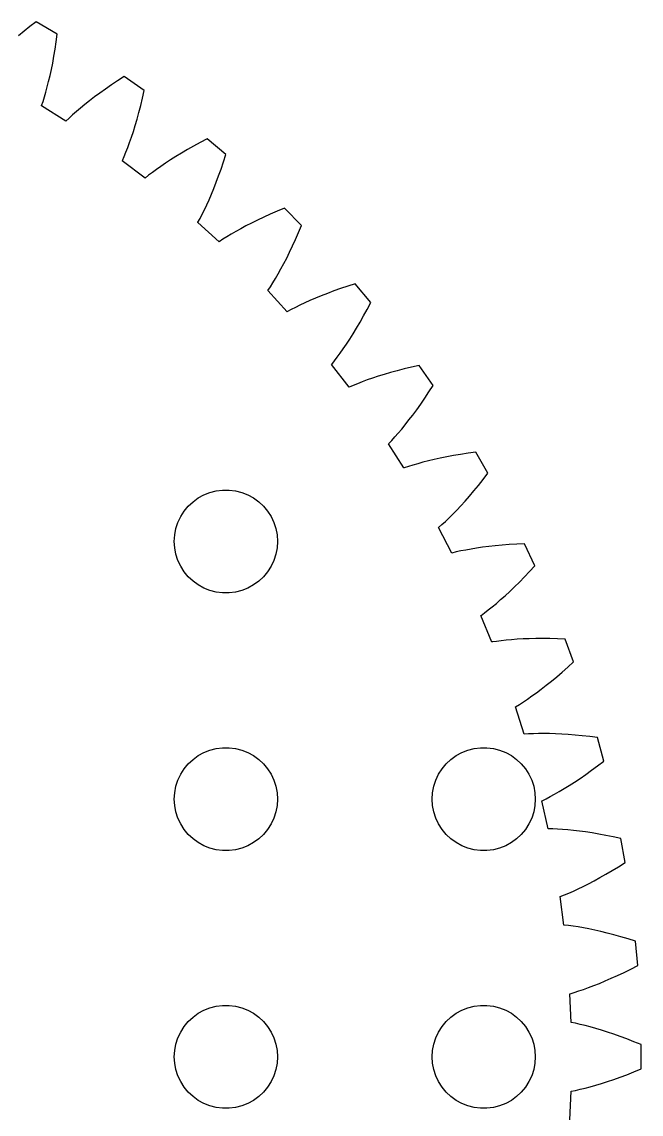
# Model space of a CAD drawing. Header units: metres. Extents: x -69 to 69, y -69 to 69.
# Drawn here: x 33.1 to 69.2, y -3.3 to 60.2 of the extents above; entities that cross this region are included whole.
import ezdxf

# ---------------------------------------------------------------- set-up
doc = ezdxf.new("R2010")
doc.units = ezdxf.units.M

msp = doc.modelspace()

# ---------------------------------------------------------------- linework, layer by layer
for p, q in [((33.6047, 59.9686), (33.2631, 59.6965)), ((33.9651, 60.2459), (33.6047, 59.9686)), ((35.1919, 59.5376), (33.9651, 60.2459)), ((33.2631, 59.6965), (32.94, 59.4301)), ((35.132, 59.0869), (35.1919, 59.5376)), ((34.998, 58.2419), (35.0671, 58.655)), ((35.0671, 58.655), (35.132, 59.0869)), ((34.9252, 57.8477), (34.998, 58.2419)), ((34.771, 57.116), (34.8493, 57.4724)), ((34.8493, 57.4724), (34.9252, 57.8477)), ((34.6094, 56.4595), (34.6908, 56.7783)), ((34.6908, 56.7783), (34.771, 57.116)), ((38.7035, 56.8116), (38.3394, 56.5703)), ((39.0866, 57.0564), (38.7035, 56.8116)), ((40.2471, 56.2438), (39.0866, 57.0564)), ((34.4454, 55.8779), (34.5274, 56.1594)), ((34.5274, 56.1594), (34.6094, 56.4595)), ((37.6678, 56.1005), (37.3598, 55.8731)), ((37.9943, 56.3331), (37.6678, 56.1005)), ((38.3394, 56.5703), (37.9943, 56.3331)), ((40.1481, 55.8001), (40.2471, 56.2438)), ((34.2792, 55.3633), (34.2837, 55.3705)), ((35.6875, 54.4625), (34.2792, 55.3633)), ((34.2837, 55.3705), (34.3639, 55.615)), ((34.3639, 55.615), (34.4454, 55.8779)), ((36.7977, 55.4361), (36.5431, 55.2276)), ((37.0698, 55.6515), (36.7977, 55.4361)), ((37.3598, 55.8731), (37.0698, 55.6515)), ((39.9409, 54.97), (40.0458, 55.3755)), ((40.0458, 55.3755), (40.1481, 55.8001)), ((36.0853, 54.8331), (35.8814, 54.6482)), ((36.3058, 55.0264), (36.0853, 54.8331)), ((36.5431, 55.2276), (36.3058, 55.0264)), ((39.834, 54.5837), (39.9409, 54.97)), ((35.6938, 54.4722), (35.6875, 54.4625)), ((35.8814, 54.6482), (35.6938, 54.4722)), ((39.6167, 53.8681), (39.7257, 54.2164)), ((39.7257, 54.2164), (39.834, 54.5837)), ((39.3985, 53.2282), (39.5074, 53.5388)), ((39.5074, 53.5388), (39.6167, 53.8681)), ((43.9107, 53.4326), (43.5076, 53.2222)), ((44.9959, 52.522), (43.9107, 53.4326)), ((39.1844, 52.6631), (39.2906, 52.9364)), ((39.2906, 52.9364), (39.3985, 53.2282)), ((42.7595, 52.8073), (42.414, 52.604)), ((43.124, 53.0135), (42.7595, 52.8073)), ((43.5076, 53.2222), (43.124, 53.0135)), ((38.974, 52.165), (38.9791, 52.1718)), ((40.2984, 51.1449), (38.974, 52.165)), ((38.9791, 52.1718), (39.0803, 52.4083)), ((39.0803, 52.4083), (39.1844, 52.6631)), ((41.7791, 52.2088), (41.4892, 52.0181)), ((42.0872, 52.4044), (41.7791, 52.2088)), ((42.414, 52.604), (42.0872, 52.4044)), ((44.8586, 52.0886), (44.9959, 52.522)), ((40.9635, 51.6528), (40.727, 51.4794)), ((41.2175, 51.8325), (40.9635, 51.6528)), ((41.4892, 52.0181), (41.2175, 51.8325)), ((44.5799, 51.2798), (44.7197, 51.6745)), ((44.7197, 51.6745), (44.8586, 52.0886)), ((40.3055, 51.154), (40.2984, 51.1449)), ((40.5078, 51.313), (40.3055, 51.154)), ((40.727, 51.4794), (40.5078, 51.313)), ((44.2999, 50.5478), (44.4397, 50.9042)), ((44.4397, 50.9042), (44.5799, 51.2798)), ((44.1608, 50.2103), (44.2999, 50.5478)), ((43.8877, 49.5919), (44.0232, 49.8918)), ((44.0232, 49.8918), (44.1608, 50.2103)), ((43.4993, 48.8028), (43.6252, 49.0476)), ((43.6252, 49.0476), (43.7548, 49.3106)), ((43.7548, 49.3106), (43.8877, 49.5919)), ((47.5803, 49.0533), (47.1992, 48.8796)), ((47.9807, 49.2277), (47.5803, 49.0533)), ((48.4005, 49.4023), (47.9807, 49.2277)), ((49.4023, 48.4005), (48.4005, 49.4023)), ((43.3722, 48.5697), (43.3778, 48.576)), ((44.6026, 47.438), (43.3722, 48.5697)), ((43.3778, 48.576), (43.4993, 48.8028)), ((46.1704, 48.3689), (45.865, 48.2041)), ((46.4944, 48.5368), (46.1704, 48.3689)), ((46.8373, 48.7072), (46.4944, 48.5368)), ((47.1992, 48.8796), (46.8373, 48.7072)), ((49.2277, 47.9807), (49.4023, 48.4005)), ((45.0588, 47.7339), (44.8259, 47.5872)), ((45.3094, 47.886), (45.0588, 47.7339)), ((45.5781, 48.0429), (45.3094, 47.886)), ((45.865, 48.2041), (45.5781, 48.0429)), ((49.0533, 47.5803), (49.2277, 47.9807)), ((44.6105, 47.4464), (44.6026, 47.438)), ((44.8259, 47.5872), (44.6105, 47.4464)), ((48.7072, 46.8373), (48.8796, 47.1992)), ((48.8796, 47.1992), (49.0533, 47.5803)), ((48.3689, 46.1704), (48.5368, 46.4944)), ((48.5368, 46.4944), (48.7072, 46.8373)), ((48.0429, 45.5781), (48.2041, 45.865)), ((48.2041, 45.865), (48.3689, 46.1704)), ((47.7339, 45.0588), (47.886, 45.3094)), ((47.886, 45.3094), (48.0429, 45.5781)), ((47.4403, 44.6047), (47.4464, 44.6105)), ((48.5674, 43.3701), (47.4403, 44.6047)), ((47.4464, 44.6105), (47.5872, 44.8259)), ((47.5872, 44.8259), (47.7339, 45.0588)), ((51.2798, 44.5799), (50.9042, 44.4397)), ((51.6745, 44.7197), (51.2798, 44.5799)), ((52.0886, 44.8586), (51.6745, 44.7197)), ((52.522, 44.9959), (52.0886, 44.8586)), ((53.4326, 43.9107), (52.522, 44.9959)), ((49.5919, 43.8877), (49.3106, 43.7548)), ((49.8918, 44.0232), (49.5919, 43.8877)), ((50.2103, 44.1608), (49.8918, 44.0232)), ((50.5478, 44.2999), (50.2103, 44.1608)), ((50.9042, 44.4397), (50.5478, 44.2999)), ((53.2222, 43.5076), (53.4326, 43.9107)), ((48.576, 43.3778), (48.5674, 43.3701)), ((48.8028, 43.4993), (48.576, 43.3778)), ((49.0476, 43.6252), (48.8028, 43.4993)), ((49.3106, 43.7548), (49.0476, 43.6252)), ((53.0135, 43.124), (53.2222, 43.5076)), ((52.604, 42.414), (52.8073, 42.7595)), ((52.8073, 42.7595), (53.0135, 43.124)), ((52.2088, 41.7791), (52.4044, 42.0872)), ((52.4044, 42.0872), (52.604, 42.414)), ((51.8325, 41.2175), (52.0181, 41.4892)), ((52.0181, 41.4892), (52.2088, 41.7791)), ((51.313, 40.5078), (51.4794, 40.727)), ((51.4794, 40.727), (51.6528, 40.9635)), ((51.6528, 40.9635), (51.8325, 41.2175)), ((51.1473, 40.3003), (51.154, 40.3055)), ((52.1625, 38.9722), (51.1473, 40.3003)), ((51.154, 40.3055), (51.313, 40.5078)), ((55.8001, 40.1481), (55.3755, 40.0458)), ((56.2438, 40.2471), (55.8001, 40.1481)), ((57.0564, 39.0866), (56.2438, 40.2471)), ((53.5388, 39.5074), (53.2282, 39.3985)), ((53.8681, 39.6167), (53.5388, 39.5074)), ((54.2164, 39.7257), (53.8681, 39.6167)), ((54.5837, 39.834), (54.2164, 39.7257)), ((54.97, 39.9409), (54.5837, 39.834)), ((55.3755, 40.0458), (54.97, 39.9409)), ((52.1718, 38.9791), (52.1625, 38.9722)), ((52.4083, 39.0803), (52.1718, 38.9791)), ((52.6631, 39.1844), (52.4083, 39.0803)), ((52.9364, 39.2906), (52.6631, 39.1844)), ((53.2282, 39.3985), (52.9364, 39.2906)), ((56.8116, 38.7035), (57.0564, 39.0866)), ((56.3331, 37.9943), (56.5703, 38.3394)), ((56.5703, 38.3394), (56.8116, 38.7035)), ((55.8731, 37.3598), (56.1005, 37.6678)), ((56.1005, 37.6678), (56.3331, 37.9943)), ((55.4361, 36.7977), (55.6515, 37.0698)), ((55.6515, 37.0698), (55.8731, 37.3598)), ((54.8331, 36.0853), (55.0264, 36.3058)), ((55.0264, 36.3058), (55.2276, 36.5431)), ((55.2276, 36.5431), (55.4361, 36.7977)), ((54.4651, 35.6891), (54.4722, 35.6938)), ((55.3607, 34.2776), (54.4651, 35.6891)), ((54.4722, 35.6938), (54.6482, 35.8814)), ((54.6482, 35.8814), (54.8331, 36.0853)), ((58.2419, 34.998), (57.8477, 34.9252)), ((58.655, 35.0671), (58.2419, 34.998)), ((59.0869, 35.132), (58.655, 35.0671)), ((59.5376, 35.1919), (59.0869, 35.132)), ((60.2459, 33.9651), (59.5376, 35.1919)), ((55.615, 34.3639), (55.3705, 34.2837)), ((55.8779, 34.4454), (55.615, 34.3639)), ((56.1594, 34.5274), (55.8779, 34.4454)), ((56.4595, 34.6094), (56.1594, 34.5274)), ((56.7783, 34.6908), (56.4595, 34.6094)), ((57.116, 34.771), (56.7783, 34.6908)), ((57.4724, 34.8493), (57.116, 34.771)), ((57.8477, 34.9252), (57.4724, 34.8493)), ((55.3705, 34.2837), (55.3607, 34.2776)), ((59.9686, 33.6047), (60.2459, 33.9651)), ((59.4301, 32.94), (59.6965, 33.2631)), ((59.6965, 33.2631), (59.9686, 33.6047)), ((43.0877, 32.3115), (43.3925, 32.533)), ((43.3925, 32.533), (43.7227, 32.7145)), ((43.7227, 32.7145), (44.0729, 32.8532)), ((44.0729, 32.8532), (44.4379, 32.9469)), ((44.4379, 32.9469), (44.8116, 32.9941)), ((44.8116, 32.9941), (45.1884, 32.9941)), ((45.1884, 32.9941), (45.5621, 32.9469)), ((45.5621, 32.9469), (45.927, 32.8532)), ((45.927, 32.8532), (46.2773, 32.7145)), ((46.2773, 32.7145), (46.6075, 32.533)), ((46.6075, 32.533), (46.9123, 32.3115)), ((58.9166, 32.3479), (59.17, 32.635)), ((59.17, 32.635), (59.4301, 32.94)), ((42.5729, 31.7634), (42.8131, 32.0536)), ((42.8131, 32.0536), (43.0877, 32.3115)), ((46.9123, 32.3115), (47.1869, 32.0536)), ((47.1869, 32.0536), (47.427, 31.7634)), ((58.2024, 31.5906), (58.4323, 31.8261)), ((58.4323, 31.8261), (58.6705, 32.0784)), ((58.6705, 32.0784), (58.9166, 32.3479)), ((42.2107, 31.1044), (42.3711, 31.4453)), ((42.3711, 31.4453), (42.5729, 31.7634)), ((47.427, 31.7634), (47.6289, 31.4453)), ((47.6289, 31.4453), (47.7893, 31.1044)), ((57.5675, 30.982), (57.7695, 31.169)), ((57.7695, 31.169), (57.9813, 31.3717)), ((57.9813, 31.3717), (58.2024, 31.5906)), ((42.0237, 30.376), (42.0942, 30.7461)), ((42.0942, 30.7461), (42.2107, 31.1044)), ((47.7893, 31.1044), (47.9057, 30.7461)), ((47.9057, 30.7461), (47.9763, 30.376)), ((57.3683, 30.8064), (57.3758, 30.8104)), ((58.1375, 29.3222), (57.3683, 30.8064)), ((57.3758, 30.8104), (57.5675, 30.982)), ((42, 30), (42.0237, 30.376)), ((42.0237, 29.624), (42, 30)), ((47.9763, 30.376), (48, 30)), ((48, 30), (47.9763, 29.624)), ((42.0942, 29.2539), (42.0237, 29.624)), ((42.2107, 28.8956), (42.0942, 29.2539)), ((47.9057, 29.2539), (47.7893, 28.8956)), ((47.9763, 29.624), (47.9057, 29.2539)), ((58.1478, 29.3274), (58.1375, 29.3222)), ((58.3983, 29.386), (58.1478, 29.3274)), ((58.6674, 29.4442), (58.3983, 29.386)), ((58.9549, 29.5014), (58.6674, 29.4442)), ((59.2611, 29.5569), (58.9549, 29.5014)), ((59.5858, 29.6102), (59.2611, 29.5569)), ((59.9291, 29.6607), (59.5858, 29.6102)), ((60.291, 29.7076), (59.9291, 29.6607)), ((60.6715, 29.7505), (60.291, 29.7076)), ((61.0706, 29.7887), (60.6715, 29.7505)), ((61.4881, 29.8216), (61.0706, 29.7887)), ((61.924, 29.8485), (61.4881, 29.8216)), ((62.3782, 29.869), (61.924, 29.8485)), ((62.9769, 28.5851), (62.3782, 29.869)), ((42.3711, 28.5547), (42.2107, 28.8956)), ((47.7893, 28.8956), (47.6289, 28.5547)), ((42.5729, 28.2366), (42.3711, 28.5547)), ((42.8131, 27.9464), (42.5729, 28.2366)), ((47.427, 28.2366), (47.1869, 27.9464)), ((47.6289, 28.5547), (47.427, 28.2366)), ((62.3684, 27.9337), (62.6693, 28.2502)), ((62.6693, 28.2502), (62.9769, 28.5851)), ((43.0877, 27.6884), (42.8131, 27.9464)), ((43.3925, 27.467), (43.0877, 27.6884)), ((43.7227, 27.2855), (43.3925, 27.467)), ((46.6075, 27.467), (46.2773, 27.2855)), ((46.9123, 27.6884), (46.6075, 27.467)), ((47.1869, 27.9464), (46.9123, 27.6884)), ((61.5117, 27.0899), (61.7891, 27.3538)), ((61.7891, 27.3538), (62.0749, 27.635)), ((62.0749, 27.635), (62.3684, 27.9337)), ((44.0729, 27.1468), (43.7227, 27.2855)), ((44.4379, 27.0531), (44.0729, 27.1468)), ((44.8116, 27.0059), (44.4379, 27.0531)), ((45.1884, 27.0059), (44.8116, 27.0059)), ((45.5621, 27.0531), (45.1884, 27.0059)), ((45.927, 27.1468), (45.5621, 27.0531)), ((46.2773, 27.2855), (45.927, 27.1468)), ((60.9838, 26.6123), (61.2431, 26.8428)), ((61.2431, 26.8428), (61.5117, 27.0899)), ((60.2662, 26.0154), (60.4949, 26.1989)), ((60.4949, 26.1989), (60.7342, 26.3978)), ((60.7342, 26.3978), (60.9838, 26.6123)), ((59.835, 25.6892), (59.8428, 25.6925)), ((60.4719, 24.1436), (59.835, 25.6892)), ((59.8428, 25.6925), (60.0487, 25.8468)), ((60.0487, 25.8468), (60.2662, 26.0154)), ((60.7373, 24.1844), (60.4826, 24.1479)), ((61.0103, 24.219), (60.7373, 24.1844)), ((61.3018, 24.2509), (61.0103, 24.219)), ((61.6116, 24.2795), (61.3018, 24.2509)), ((61.9398, 24.3043), (61.6116, 24.2795)), ((62.2862, 24.3246), (61.9398, 24.3043)), ((62.6508, 24.3399), (62.2862, 24.3246)), ((63.0336, 24.3494), (62.6508, 24.3399)), ((63.4344, 24.3527), (63.0336, 24.3494)), ((63.8532, 24.3491), (63.4344, 24.3527)), ((64.2898, 24.3379), (63.8532, 24.3491)), ((64.7441, 24.3187), (64.2898, 24.3379)), ((65.2286, 22.9875), (64.7441, 24.3187)), ((60.4826, 24.1479), (60.4719, 24.1436)), ((64.893, 22.6808), (65.2286, 22.9875)), ((64.2472, 22.1196), (64.5657, 22.3916)), ((64.5657, 22.3916), (64.893, 22.6808)), ((63.3495, 21.403), (63.6387, 21.6257)), ((63.6387, 21.6257), (63.938, 21.8645)), ((63.938, 21.8645), (64.2472, 22.1196)), ((62.5481, 20.8268), (62.8038, 21.004)), ((62.8038, 21.004), (63.0711, 21.1959)), ((63.0711, 21.1959), (63.3495, 21.403)), ((61.8463, 20.3765), (61.8543, 20.3791)), ((62.346, 18.7812), (61.8463, 20.3765)), ((61.8543, 20.3791), (62.0729, 20.5148)), ((62.0729, 20.5148), (62.3043, 20.6639)), ((62.3043, 20.6639), (62.5481, 20.8268)), ((62.3571, 18.7846), (62.346, 18.7812)), ((62.614, 18.7988), (62.3571, 18.7846)), ((62.889, 18.8094), (62.614, 18.7988)), ((63.1821, 18.8158), (62.889, 18.8094)), ((63.4933, 18.8173), (63.1821, 18.8158)), ((63.8223, 18.8134), (63.4933, 18.8173)), ((64.1692, 18.8035), (63.8223, 18.8134)), ((64.5338, 18.7869), (64.1692, 18.8035)), ((64.9159, 18.763), (64.5338, 18.7869)), ((65.3155, 18.7313), (64.9159, 18.763)), ((65.7324, 18.6912), (65.3155, 18.7313)), ((66.1664, 18.6421), (65.7324, 18.6912)), ((66.6172, 18.5833), (66.1664, 18.6421)), ((66.9839, 17.215), (66.6172, 18.5833)), ((43.7227, 17.7145), (44.0729, 17.8532)), ((44.0729, 17.8532), (44.4379, 17.9469)), ((44.4379, 17.9469), (44.8116, 17.9941)), ((44.8116, 17.9941), (45.1884, 17.9941)), ((45.1884, 17.9941), (45.5621, 17.9469)), ((45.5621, 17.9469), (45.927, 17.8532)), ((45.927, 17.8532), (46.2773, 17.7145)), ((58.7227, 17.7145), (59.0729, 17.8532)), ((59.0729, 17.8532), (59.4379, 17.9469)), ((59.4379, 17.9469), (59.8116, 17.9941)), ((59.8116, 17.9941), (60.1884, 17.9941)), ((60.1884, 17.9941), (60.5621, 17.9469)), ((60.5621, 17.9469), (60.927, 17.8532)), ((60.927, 17.8532), (61.2773, 17.7145)), ((42.8131, 17.0536), (43.0877, 17.3115)), ((43.0877, 17.3115), (43.3925, 17.533)), ((43.3925, 17.533), (43.7227, 17.7145)), ((46.2773, 17.7145), (46.6075, 17.533)), ((46.6075, 17.533), (46.9123, 17.3115)), ((46.9123, 17.3115), (47.1869, 17.0536)), ((57.8131, 17.0536), (58.0877, 17.3115)), ((58.0877, 17.3115), (58.3925, 17.533)), ((58.3925, 17.533), (58.7227, 17.7145)), ((61.2773, 17.7145), (61.6075, 17.533)), ((61.6075, 17.533), (61.9123, 17.3115)), ((61.9123, 17.3115), (62.1869, 17.0536)), ((66.6228, 16.9386), (66.9839, 17.215)), ((42.3711, 16.4453), (42.5729, 16.7634)), ((42.5729, 16.7634), (42.8131, 17.0536)), ((47.1869, 17.0536), (47.427, 16.7634)), ((47.427, 16.7634), (47.6289, 16.4453)), ((57.3711, 16.4453), (57.5729, 16.7634)), ((57.5729, 16.7634), (57.8131, 17.0536)), ((62.1869, 17.0536), (62.427, 16.7634)), ((62.427, 16.7634), (62.6289, 16.4453)), ((65.9306, 16.4359), (66.2715, 16.6791)), ((66.2715, 16.6791), (66.6228, 16.9386)), ((42.0942, 15.7461), (42.2107, 16.1044)), ((42.2107, 16.1044), (42.3711, 16.4453)), ((47.6289, 16.4453), (47.7893, 16.1044)), ((47.7893, 16.1044), (47.9057, 15.7461)), ((57.0942, 15.7461), (57.2107, 16.1044)), ((57.2107, 16.1044), (57.3711, 16.4453)), ((62.6289, 16.4453), (62.7893, 16.1044)), ((62.7893, 16.1044), (62.9057, 15.7461)), ((64.9739, 15.8003), (65.2813, 15.997)), ((65.2813, 15.997), (65.6004, 16.2087)), ((65.6004, 16.2087), (65.9306, 16.4359)), ((42, 15), (42.0237, 15.376)), ((42.0237, 15.376), (42.0942, 15.7461)), ((47.9057, 15.7461), (47.9763, 15.376)), ((47.9763, 15.376), (48, 15)), ((57, 15), (57.0237, 15.376)), ((57.0237, 15.376), (57.0942, 15.7461)), ((62.9057, 15.7461), (62.9763, 15.376)), ((62.9763, 15.376), (63, 15)), ((63.8682, 15.1551), (64.1252, 15.2961)), ((64.1252, 15.2961), (64.3954, 15.4503)), ((64.3954, 15.4503), (64.6785, 15.6182)), ((64.6785, 15.6182), (64.9739, 15.8003)), ((42.0237, 14.624), (42, 15)), ((48, 15), (47.9763, 14.624)), ((57.0237, 14.624), (57, 15)), ((63, 15), (62.9763, 14.624)), ((63.3868, 14.9087), (63.3951, 14.9106)), ((63.7457, 13.2759), (63.3868, 14.9087)), ((63.3951, 14.9106), (63.6247, 15.0267)), ((63.6247, 15.0267), (63.8682, 15.1551)), ((42.0942, 14.2539), (42.0237, 14.624)), ((42.2107, 13.8956), (42.0942, 14.2539)), ((47.9057, 14.2539), (47.7893, 13.8956)), ((47.9763, 14.624), (47.9057, 14.2539)), ((57.0942, 14.2539), (57.0237, 14.624)), ((57.2107, 13.8956), (57.0942, 14.2539)), ((62.9057, 14.2539), (62.7893, 13.8956)), ((62.9763, 14.624), (62.9057, 14.2539)), ((42.3711, 13.5547), (42.2107, 13.8956)), ((42.5729, 13.2366), (42.3711, 13.5547)), ((47.6289, 13.5547), (47.427, 13.2366)), ((47.7893, 13.8956), (47.6289, 13.5547)), ((57.3711, 13.5547), (57.2107, 13.8956)), ((57.5729, 13.2366), (57.3711, 13.5547)), ((62.6289, 13.5547), (62.427, 13.2366)), ((62.7893, 13.8956), (62.6289, 13.5547)), ((42.8131, 12.9464), (42.5729, 13.2366)), ((43.0877, 12.6884), (42.8131, 12.9464)), ((47.1869, 12.9464), (46.9123, 12.6884)), ((47.427, 13.2366), (47.1869, 12.9464)), ((57.8131, 12.9464), (57.5729, 13.2366)), ((58.0877, 12.6884), (57.8131, 12.9464)), ((62.1869, 12.9464), (61.9123, 12.6884)), ((62.427, 13.2366), (62.1869, 12.9464)), ((63.757, 13.2783), (63.7457, 13.2759)), ((64.0141, 13.2701), (63.757, 13.2783)), ((64.289, 13.2567), (64.0141, 13.2701)), ((64.5816, 13.2375), (64.289, 13.2567)), ((64.8917, 13.2119), (64.5816, 13.2375)), ((65.2191, 13.1794), (64.8917, 13.2119)), ((65.5638, 13.1392), (65.2191, 13.1794)), ((65.9256, 13.0909), (65.5638, 13.1392)), ((66.3042, 13.0338), (65.9256, 13.0909)), ((66.6995, 12.9674), (66.3042, 13.0338)), ((67.1113, 12.8911), (66.6995, 12.9674)), ((67.5393, 12.8044), (67.1113, 12.8911)), ((67.9834, 12.7065), (67.5393, 12.8044)), ((43.3925, 12.467), (43.0877, 12.6884)), ((43.7227, 12.2855), (43.3925, 12.467)), ((44.0729, 12.1468), (43.7227, 12.2855)), ((44.4379, 12.0531), (44.0729, 12.1468)), ((45.927, 12.1468), (45.5621, 12.0531)), ((46.2773, 12.2855), (45.927, 12.1468)), ((46.6075, 12.467), (46.2773, 12.2855)), ((46.9123, 12.6884), (46.6075, 12.467)), ((58.3925, 12.467), (58.0877, 12.6884)), ((58.7227, 12.2855), (58.3925, 12.467)), ((59.0729, 12.1468), (58.7227, 12.2855)), ((59.4379, 12.0531), (59.0729, 12.1468)), ((60.927, 12.1468), (60.5621, 12.0531)), ((61.2773, 12.2855), (60.927, 12.1468)), ((61.6075, 12.467), (61.2773, 12.2855)), ((61.9123, 12.6884), (61.6075, 12.467)), ((68.2294, 11.3114), (67.9834, 12.7065)), ((44.8116, 12.0059), (44.4379, 12.0531)), ((45.1884, 12.0059), (44.8116, 12.0059)), ((45.5621, 12.0531), (45.1884, 12.0059)), ((59.8116, 12.0059), (59.4379, 12.0531)), ((60.1884, 12.0059), (59.8116, 12.0059)), ((60.5621, 12.0531), (60.1884, 12.0059)), ((67.1122, 10.6272), (67.473, 10.8397)), ((67.473, 10.8397), (67.8456, 11.0676)), ((67.8456, 11.0676), (68.2294, 11.3114)), ((66.1037, 10.0773), (66.4271, 10.2464)), ((66.4271, 10.2464), (66.7634, 10.4296)), ((66.7634, 10.4296), (67.1122, 10.6272)), ((64.946, 9.53091), (65.2144, 9.64902)), ((65.2144, 9.64902), (65.497, 9.7791)), ((65.497, 9.7791), (65.7936, 9.92169)), ((65.7936, 9.92169), (66.1037, 10.0773)), ((64.445, 9.32742), (64.4534, 9.32864)), ((64.6601, 7.66963), (64.445, 9.32742)), ((64.4534, 9.32864), (64.6922, 9.4243)), ((64.6922, 9.4243), (64.946, 9.53091)), ((64.6716, 7.67099), (64.6601, 7.66963)), ((64.9271, 7.6404), (64.6716, 7.67099)), ((65.1998, 7.60309), (64.9271, 7.6404)), ((65.4896, 7.55847), (65.1998, 7.60309)), ((65.7962, 7.50597), (65.4896, 7.55847)), ((66.1196, 7.44499), (65.7962, 7.50597)), ((66.4595, 7.37495), (66.1196, 7.44499)), ((66.8157, 7.29529), (66.4595, 7.37495)), ((67.1879, 7.20544), (66.8157, 7.29529)), ((67.5759, 7.10484), (67.1879, 7.20544)), ((67.9795, 6.99295), (67.5759, 7.10484)), ((68.3983, 6.8692), (67.9795, 6.99295)), ((68.8321, 6.73305), (68.3983, 6.8692)), ((68.9556, 5.32181), (68.8321, 6.73305)), ((68.161, 4.91779), (68.552, 5.11238)), ((68.552, 5.11238), (68.9556, 5.32181)), ((67.0674, 4.41795), (67.4184, 4.57106)), ((67.4184, 4.57106), (67.783, 4.73752)), ((67.783, 4.73752), (68.161, 4.91779)), ((65.2675, 3.75014), (65.5295, 3.83423)), ((65.5295, 3.83423), (65.8072, 3.92848)), ((65.8072, 3.92848), (66.1001, 4.03345)), ((66.1001, 4.03345), (66.4079, 4.14966)), ((66.4079, 4.14966), (66.7305, 4.27765)), ((66.7305, 4.27765), (67.0674, 4.41795)), ((65.0127, 3.67519), (65.0212, 3.67566)), ((65.0826, 2.00494), (65.0127, 3.67519)), ((65.0212, 3.67566), (65.2675, 3.75014)), ((43.3925, 2.53297), (43.7227, 2.71448)), ((43.7227, 2.71448), (44.0729, 2.85316)), ((44.0729, 2.85316), (44.4379, 2.94685)), ((44.4379, 2.94685), (44.8116, 2.99408)), ((44.8116, 2.99408), (45.1884, 2.99408)), ((45.1884, 2.99408), (45.5621, 2.94685)), ((45.5621, 2.94685), (45.927, 2.85316)), ((45.927, 2.85316), (46.2773, 2.71448)), ((46.2773, 2.71448), (46.6075, 2.53297)), ((58.3925, 2.53297), (58.7227, 2.71448)), ((58.7227, 2.71448), (59.0729, 2.85316)), ((59.0729, 2.85316), (59.4379, 2.94685)), ((59.4379, 2.94685), (59.8116, 2.99408)), ((59.8116, 2.99408), (60.1884, 2.99408)), ((60.1884, 2.99408), (60.5621, 2.94685)), ((60.5621, 2.94685), (60.927, 2.85316)), ((60.927, 2.85316), (61.2773, 2.71448)), ((61.2773, 2.71448), (61.6075, 2.53297)), ((42.5729, 1.76335), (42.8131, 2.05363)), ((42.8131, 2.05363), (43.0877, 2.31154)), ((43.0877, 2.31154), (43.3925, 2.53297)), ((46.6075, 2.53297), (46.9123, 2.31154)), ((46.9123, 2.31154), (47.1869, 2.05363)), ((47.1869, 2.05363), (47.427, 1.76335)), ((57.5729, 1.76335), (57.8131, 2.05363)), ((57.8131, 2.05363), (58.0877, 2.31154)), ((58.0877, 2.31154), (58.3925, 2.53297)), ((61.6075, 2.53297), (61.9123, 2.31154)), ((61.9123, 2.31154), (62.1869, 2.05363)), ((62.1869, 2.05363), (62.427, 1.76335)), ((65.0941, 2.00529), (65.0826, 2.00494)), ((65.3459, 1.95256), (65.0941, 2.00529)), ((65.6144, 1.89163), (65.3459, 1.95256)), ((42.2107, 1.10437), (42.3711, 1.44525)), ((42.3711, 1.44525), (42.5729, 1.76335)), ((47.427, 1.76335), (47.6289, 1.44525)), ((47.6289, 1.44525), (47.7893, 1.10437)), ((57.2107, 1.10437), (57.3711, 1.44525)), ((57.3711, 1.44525), (57.5729, 1.76335)), ((62.427, 1.76335), (62.6289, 1.44525)), ((62.6289, 1.44525), (62.7893, 1.10437)), ((65.8992, 1.82193), (65.6144, 1.89163)), ((66.2001, 1.74289), (65.8992, 1.82193)), ((66.5169, 1.65396), (66.2001, 1.74289)), ((66.8494, 1.55457), (66.5169, 1.65396)), ((67.1973, 1.44417), (66.8494, 1.55457)), ((67.5602, 1.32222), (67.1973, 1.44417)), ((67.938, 1.18819), (67.5602, 1.32222)), ((42.0237, 0.375992), (42.0942, 0.746063)), ((42.0942, 0.746063), (42.2107, 1.10437)), ((47.7893, 1.10437), (47.9057, 0.746063)), ((47.9057, 0.746063), (47.9763, 0.375992)), ((57.0237, 0.375992), (57.0942, 0.746063)), ((57.0942, 0.746063), (57.2107, 1.10437)), ((62.7893, 1.10437), (62.9057, 0.746063)), ((62.9057, 0.746063), (62.9763, 0.375992)), ((68.3303, 1.04155), (67.938, 1.18819)), ((68.7367, 0.88176), (68.3303, 1.04155)), ((69.157, 0.708313), (68.7367, 0.88176)), ((69.157, -0.708313), (69.157, 0.708313)), ((42, 0), (42.0237, 0.375992)), ((42.0237, -0.375992), (42, 0)), ((47.9763, 0.375992), (48, 0)), ((48, 0), (47.9763, -0.375992)), ((57, 0), (57.0237, 0.375992)), ((57.0237, -0.375992), (57, 0)), ((62.9763, 0.375992), (63, 0)), ((63, 0), (62.9763, -0.375992)), ((42.0942, -0.746063), (42.0237, -0.375992)), ((47.9763, -0.375992), (47.9057, -0.746063)), ((57.0942, -0.746063), (57.0237, -0.375992)), ((62.9763, -0.375992), (62.9057, -0.746063)), ((42.2107, -1.10437), (42.0942, -0.746063)), ((42.3711, -1.44525), (42.2107, -1.10437)), ((47.7893, -1.10437), (47.6289, -1.44525)), ((47.9057, -0.746063), (47.7893, -1.10437)), ((57.2107, -1.10437), (57.0942, -0.746063)), ((57.3711, -1.44525), (57.2107, -1.10437)), ((62.7893, -1.10437), (62.6289, -1.44525)), ((62.9057, -0.746063), (62.7893, -1.10437)), ((67.5602, -1.32222), (67.938, -1.18819)), ((67.938, -1.18819), (68.3303, -1.04155)), ((68.3303, -1.04155), (68.7367, -0.88176)), ((68.7367, -0.88176), (69.157, -0.708313)), ((42.5729, -1.76335), (42.3711, -1.44525)), ((42.8131, -2.05363), (42.5729, -1.76335)), ((47.427, -1.76335), (47.1869, -2.05363)), ((47.6289, -1.44525), (47.427, -1.76335)), ((57.5729, -1.76335), (57.3711, -1.44525)), ((57.8131, -2.05363), (57.5729, -1.76335)), ((62.427, -1.76335), (62.1869, -2.05363)), ((62.6289, -1.44525), (62.427, -1.76335)), ((65.3459, -1.95256), (65.6144, -1.89163)), ((65.6144, -1.89163), (65.8992, -1.82193)), ((65.8992, -1.82193), (66.2001, -1.74289)), ((66.2001, -1.74289), (66.5169, -1.65396)), ((66.5169, -1.65396), (66.8494, -1.55457)), ((66.8494, -1.55457), (67.1973, -1.44417)), ((67.1973, -1.44417), (67.5602, -1.32222)), ((43.0877, -2.31154), (42.8131, -2.05363)), ((43.3925, -2.53297), (43.0877, -2.31154)), ((43.7227, -2.71448), (43.3925, -2.53297)), ((46.6075, -2.53297), (46.2773, -2.71448)), ((46.9123, -2.31154), (46.6075, -2.53297)), ((47.1869, -2.05363), (46.9123, -2.31154)), ((58.0877, -2.31154), (57.8131, -2.05363)), ((58.3925, -2.53297), (58.0877, -2.31154)), ((58.7227, -2.71448), (58.3925, -2.53297)), ((61.6075, -2.53297), (61.2773, -2.71448)), ((61.9123, -2.31154), (61.6075, -2.53297)), ((62.1869, -2.05363), (61.9123, -2.31154)), ((65.0096, -3.675), (65.0856, -2.00504)), ((65.0856, -2.00504), (65.0941, -2.00529)), ((65.0941, -2.00529), (65.3459, -1.95256)), ((44.0729, -2.85316), (43.7227, -2.71448)), ((44.4379, -2.94685), (44.0729, -2.85316)), ((44.8116, -2.99408), (44.4379, -2.94685)), ((45.1884, -2.99408), (44.8116, -2.99408)), ((45.5621, -2.94685), (45.1884, -2.99408)), ((45.927, -2.85316), (45.5621, -2.94685)), ((46.2773, -2.71448), (45.927, -2.85316)), ((59.0729, -2.85316), (58.7227, -2.71448)), ((59.4379, -2.94685), (59.0729, -2.85316)), ((59.8116, -2.99408), (59.4379, -2.94685)), ((60.1884, -2.99408), (59.8116, -2.99408)), ((60.5621, -2.94685), (60.1884, -2.99408)), ((60.927, -2.85316), (60.5621, -2.94685)), ((61.2773, -2.71448), (60.927, -2.85316))]:
    msp.add_line(p, q)

doc.saveas('drawing.dxf')
